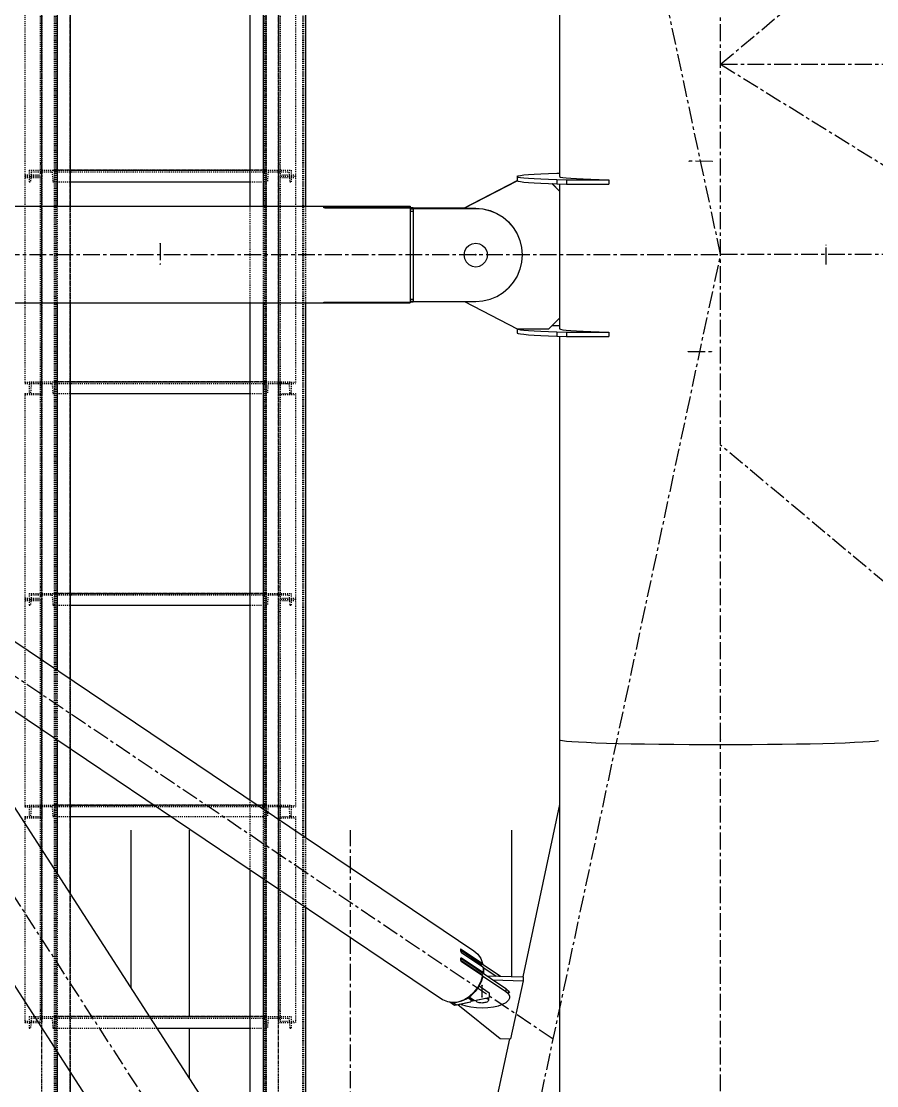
# Model space of a CAD drawing. Header units: millimetres. Extents: x 5143 to 30813, y 232 to 21408.
# Drawn here: x 23099 to 23504, y 8787 to 9291 of the extents above; entities that cross this region are included whole.
import ezdxf

# ---------------------------------------------------------------- set-up
doc = ezdxf.new("R2010")
doc.units = ezdxf.units.MM
doc.header["$LTSCALE"] = 0.25
for name, pattern in [('CENTER', [50.8, 31.75, -6.35, 6.35, -6.35]), ('XKITLINE00', [0]), ('XKITLINE02', [4, 2, -2]), ('XKITLINE03', [6, 3, -1, 1, -1])]:
    doc.linetypes.add(name, pattern=pattern)

msp = doc.modelspace()

# ---------------------------------------------------------------- linework, layer by layer
at = {"color": 8, "linetype": 'CENTER'}
for p, q in [((23430, 8951.04), (23430, 10620.27)), ((23430, 9180.27), (23256.44, 9993.5)), ((23430, 9270.27), (24263.2, 9967.95)), ((23430, 9270.27), (24815.89, 9270.27)), ((23430, 9270.27), (23720.98, 9090.27)), ((23426.06, 9224.38), (23415.1, 9224.39)), ((23165, 9185.67), (23165, 9175.67)), ((23479.89, 9175.77), (23479.89, 9184.77)), ((23430, 8360.27), (22900, 9180.27)), ((22900, 9180.27), (23430, 9180.27)), ((23255, 8360.27), (23430, 9180.27)), ((23314.2, 9180.14), (23314.2, 9180.41)), ((23666.53, 9180.27), (23430, 9180.27)), ((23414.73, 9134.44), (23425.69, 9134.42)), ((23350.86, 8809.46), (22916.72, 9101.89)), ((25173.61, 7630.28), (23430, 9090.27)), ((23430, 7286.23), (23430, 8951.04)), ((23255, 8100.54), (23255, 8908.22)), ((23317.18, 8834.91), (23317.18, 8829.39))]:
    msp.add_line(p, q, dxfattribs=at)
at = {"color": 8, "linetype": 'XKITLINE00'}
for p, q in [((23353.8, 9794.14), (23353.8, 9217.15)), ((23333.76, 9217.36), (23334.31, 9217.55)), ((23333.76, 9217.36), (23333.76, 9215.16)), ((23333.76, 9217.16), (23334.31, 9216.97)), ((23334.31, 9217.55), (23335.4, 9217.74)), ((23335.4, 9217.74), (23337.03, 9217.93)), ((23337.03, 9217.93), (23339.18, 9218.11)), ((23339.18, 9218.11), (23341.83, 9218.29)), ((23341.83, 9218.29), (23344.98, 9218.46)), ((23344.98, 9218.46), (23348.59, 9218.62)), ((23348.59, 9218.62), (23352.65, 9218.78)), ((23352.65, 9218.78), (23353.8, 9218.81)), ((23353.76, 9217.36), (23353.8, 9217.37)), ((23353.76, 9217.36), (23353.76, 9217.16)), ((23353.76, 9217.16), (23354.31, 9216.97)), ((23308.55, 9202.19), (23333.76, 9215.3)), ((23308.81, 9202.2), (23333.76, 9215.18)), ((23333.76, 9215.16), (23334.31, 9214.97)), ((23334.31, 9216.97), (23335.4, 9216.77)), ((23334.31, 9214.97), (23335.4, 9214.77)), ((23335.4, 9216.77), (23337.03, 9216.58)), ((23335.4, 9214.77), (23337.03, 9214.59)), ((23337.03, 9216.58), (23339.18, 9216.4)), ((23337.03, 9214.59), (23339.18, 9214.4)), ((23339.18, 9216.4), (23341.83, 9216.22)), ((23339.18, 9214.4), (23341.83, 9214.22)), ((23341.83, 9216.22), (23344.98, 9216.05)), ((23341.83, 9214.22), (23344.98, 9214.05)), ((23344.98, 9216.05), (23348.59, 9215.89)), ((23344.98, 9214.05), (23348.59, 9213.89)), ((23348.59, 9215.89), (23352.65, 9215.74)), ((23348.59, 9213.89), (23352.65, 9213.74)), ((23350.16, 9213.83), (23353.8, 9210.2)), ((23350.29, 9213.83), (23353.8, 9210.32)), ((23352.65, 9215.74), (23357.11, 9215.6)), ((23352.65, 9215.74), (23352.65, 9213.74)), ((23352.65, 9213.74), (23357.11, 9213.6)), ((23353.8, 9213.7), (23353.8, 9210.26)), ((23354.31, 9216.97), (23355.4, 9216.77)), ((23355.4, 9216.77), (23357.03, 9216.58)), ((23357.03, 9216.58), (23359.18, 9216.4)), ((23357.11, 9215.6), (23377.11, 9215.6)), ((23357.11, 9215.6), (23357.11, 9213.6)), ((23357.11, 9213.6), (23377.11, 9213.6)), ((23359.18, 9216.4), (23361.83, 9216.22)), ((23361.83, 9216.22), (23364.98, 9216.05)), ((23364.98, 9216.05), (23368.59, 9215.89)), ((23368.59, 9215.89), (23372.65, 9215.74)), ((23372.65, 9215.74), (23377.11, 9215.6)), ((23377.11, 9215.6), (23377.11, 9213.6)), ((23353.8, 9210.26), (23353.8, 9210.2)), ((23353.8, 9210.2), (23353.8, 9150.23)), ((23046.8, 9203.11), (23283.2, 9203.11)), ((23242.11, 9202.72), (23242.19, 9202.76)), ((23242.11, 9202.72), (23242.11, 9202.68)), ((23242.11, 9202.68), (23242.19, 9202.65)), ((23242.19, 9202.76), (23242.36, 9202.79)), ((23242.19, 9202.65), (23242.36, 9202.57)), ((23242.36, 9202.79), (23242.6, 9202.81)), ((23242.36, 9202.57), (23242.6, 9202.51)), ((23242.6, 9202.81), (23242.89, 9202.83)), ((23242.6, 9202.51), (23242.89, 9202.47)), ((23242.89, 9202.83), (23242.89, 9202.47)), ((23242.89, 9202.83), (23243.2, 9202.83)), ((23242.89, 9202.47), (23243.2, 9202.46)), ((23243.2, 9202.83), (23243.2, 9202.46)), ((23243.2, 9202.83), (23283.2, 9202.83)), ((23243.2, 9202.46), (23283.2, 9202.46)), ((23283.2, 9203.11), (23283.2, 9201.5)), ((23283.2, 9202.55), (23284.7, 9202.55)), ((23283.2, 9202.41), (23284.7, 9202.41)), ((23283.2, 9202.19), (23314.2, 9202.19)), ((23283.2, 9202.13), (23314.2, 9202.13)), ((23284.7, 9202.61), (23284.7, 9202.19)), ((23284.7, 9202.4), (23308.96, 9202.4)), ((23284.7, 9202.34), (23308.84, 9202.34)), ((23314.2, 9202.19), (23317.64, 9201.92)), ((23314.2, 9202.19), (23314.2, 9202.13)), ((23314.2, 9202.13), (23317.64, 9201.86)), ((23283.2, 9202), (23284.7, 9202)), ((23283.2, 9201.5), (23283.2, 9157.44)), ((23283.2, 9200.88), (23284.7, 9200.88)), ((23284.7, 9202), (23284.7, 9199.23)), ((23284.7, 9199.23), (23284.7, 9158.28)), ((23317.64, 9201.92), (23320.99, 9201.11)), ((23317.64, 9201.92), (23317.64, 9201.86)), ((23317.64, 9201.86), (23320.99, 9201.05)), ((23320.99, 9201.11), (23324.18, 9199.79)), ((23320.99, 9201.05), (23324.18, 9199.73)), ((23324.18, 9199.79), (23327.13, 9197.99)), ((23324.18, 9199.73), (23327.13, 9197.93)), ((23327.13, 9197.99), (23329.75, 9195.75)), ((23327.13, 9197.93), (23329.75, 9195.69)), ((23329.75, 9195.75), (23331.99, 9193.12)), ((23329.75, 9195.69), (23331.99, 9193.06)), ((23331.99, 9193.12), (23333.8, 9190.18)), ((23331.99, 9193.06), (23333.8, 9190.12)), ((23333.8, 9190.18), (23335.12, 9186.99)), ((23333.8, 9190.12), (23335.12, 9186.93)), ((23335.12, 9186.99), (23335.92, 9183.64)), ((23309.66, 9183.43), (23308.87, 9181.87)), ((23309.66, 9183.4), (23308.87, 9181.84)), ((23309.66, 9183.43), (23310.9, 9184.67)), ((23309.66, 9183.4), (23310.9, 9184.64)), ((23310.9, 9184.67), (23312.46, 9185.46)), ((23310.9, 9184.64), (23312.46, 9185.44)), ((23312.46, 9185.46), (23314.2, 9185.74)), ((23312.46, 9185.44), (23314.2, 9185.71)), ((23314.2, 9185.74), (23314.2, 9185.71)), ((23314.2, 9185.74), (23315.93, 9185.46)), ((23314.2, 9185.71), (23315.93, 9185.44)), ((23315.93, 9185.46), (23317.49, 9184.67)), ((23315.93, 9185.44), (23317.49, 9184.64)), ((23317.49, 9184.67), (23318.73, 9183.43)), ((23317.49, 9184.64), (23318.73, 9183.4)), ((23318.73, 9183.43), (23319.52, 9181.87)), ((23318.73, 9183.4), (23319.52, 9181.84)), ((23335.12, 9186.93), (23335.92, 9183.58)), ((23335.92, 9183.58), (23336.2, 9180.14)), ((23308.87, 9181.84), (23308.6, 9180.11)), ((23308.6, 9180.11), (23308.87, 9178.39)), ((23308.87, 9178.39), (23309.66, 9176.82)), ((23319.52, 9178.39), (23318.73, 9176.82)), ((23319.52, 9181.84), (23319.8, 9180.11)), ((23319.8, 9180.11), (23319.52, 9178.39)), ((23336.2, 9180.14), (23335.92, 9176.7)), ((23309.66, 9176.82), (23310.9, 9175.59)), ((23310.9, 9175.59), (23312.46, 9174.79)), ((23312.46, 9174.79), (23314.2, 9174.52)), ((23314.2, 9174.52), (23315.93, 9174.79)), ((23315.93, 9174.79), (23317.49, 9175.59)), ((23317.49, 9175.59), (23318.73, 9176.82)), ((23335.12, 9173.34), (23333.8, 9170.16)), ((23335.92, 9176.7), (23335.12, 9173.34)), ((23331.99, 9167.21), (23329.75, 9164.59)), ((23333.8, 9170.16), (23331.99, 9167.21)), ((23324.18, 9160.55), (23327.13, 9162.35)), ((23327.13, 9162.35), (23329.75, 9164.59)), ((23046.8, 9157.44), (23283.2, 9157.44)), ((23242.11, 9157.64), (23242.11, 9157.63)), ((23242.11, 9157.63), (23242.19, 9157.61)), ((23242.19, 9157.66), (23242.36, 9157.72)), ((23242.19, 9157.61), (23242.36, 9157.59)), ((23242.36, 9157.72), (23242.6, 9157.77)), ((23242.36, 9157.59), (23242.6, 9157.58)), ((23242.6, 9157.77), (23242.89, 9157.8)), ((23242.6, 9157.58), (23242.89, 9157.58)), ((23242.89, 9157.8), (23243.2, 9157.81)), ((23242.89, 9157.8), (23242.89, 9157.58)), ((23242.89, 9157.58), (23243.2, 9157.57)), ((23243.2, 9157.81), (23243.2, 9157.57)), ((23243.2, 9157.81), (23283.2, 9157.81)), ((23243.2, 9157.57), (23283.2, 9157.57)), ((23283.2, 9159.19), (23284.7, 9159.19)), ((23283.2, 9158.28), (23284.7, 9158.28)), ((23283.2, 9158.15), (23314.2, 9158.15)), ((23283.2, 9157.99), (23284.7, 9157.99)), ((23283.2, 9157.93), (23284.7, 9157.93)), ((23284.7, 9158.15), (23284.7, 9157.93)), ((23308.96, 9158.15), (23333.8, 9145.23)), ((23314.2, 9158.15), (23317.64, 9158.42)), ((23317.64, 9158.42), (23320.99, 9159.23)), ((23320.99, 9159.23), (23324.18, 9160.55)), ((23348.8, 9145.23), (23353.8, 9150.23)), ((23350.29, 9146.72), (23352.65, 9146.81)), ((23352.65, 9146.81), (23353.8, 9146.85)), ((23353.8, 9150.23), (23353.8, 9145.18)), ((23333.76, 9145.25), (23333.76, 9145.19)), ((23333.76, 9145.19), (23334.31, 9145)), ((23333.76, 9145.19), (23333.76, 9143.19)), ((23333.76, 9143.19), (23334.31, 9143)), ((23333.8, 9145.23), (23348.8, 9145.23)), ((23334.31, 9145), (23335.4, 9144.81)), ((23334.31, 9143), (23335.4, 9142.81)), ((23335.4, 9144.81), (23337.03, 9144.62)), ((23335.4, 9142.81), (23337.03, 9142.62)), ((23337.03, 9144.62), (23339.18, 9144.43)), ((23337.03, 9142.62), (23339.18, 9142.43)), ((23339.18, 9144.43), (23341.83, 9144.26)), ((23339.18, 9142.43), (23341.83, 9142.26)), ((23341.83, 9144.26), (23344.98, 9144.09)), ((23341.83, 9142.26), (23344.98, 9142.09)), ((23344.98, 9144.09), (23348.59, 9143.92)), ((23344.98, 9142.09), (23348.59, 9141.92)), ((23348.59, 9143.92), (23352.65, 9143.77)), ((23348.59, 9141.92), (23352.65, 9141.77)), ((23352.65, 9143.77), (23357.11, 9143.63)), ((23352.65, 9143.77), (23352.65, 9141.77)), ((23352.65, 9141.77), (23357.11, 9141.63)), ((23353.76, 9145.39), (23353.8, 9145.4)), ((23353.76, 9145.39), (23353.76, 9145.19)), ((23353.76, 9145.19), (23354.31, 9145)), ((23353.8, 9141.74), (23353.8, 8951.04)), ((23354.31, 9145), (23355.4, 9144.81)), ((23355.4, 9144.81), (23357.03, 9144.62)), ((23357.03, 9144.62), (23359.18, 9144.43)), ((23357.11, 9143.63), (23377.11, 9143.63)), ((23357.11, 9143.63), (23357.11, 9141.63)), ((23359.18, 9144.43), (23361.83, 9144.26)), ((23361.83, 9144.26), (23364.98, 9144.09)), ((23364.98, 9144.09), (23368.59, 9143.92)), ((23368.59, 9143.92), (23372.65, 9143.77)), ((23372.65, 9143.77), (23377.11, 9143.63)), ((23377.11, 9143.63), (23377.11, 9141.63)), ((23357.11, 9141.63), (23377.11, 9141.63)), ((23010.91, 9054.9), (23313.29, 8851.22)), ((23042.36, 9000.81), (23298.59, 8828.22)), ((23046.42, 8995.8), (23321.7, 8569.91)), ((23008.1, 8970.94), (23283.37, 8545.05)), ((23353.8, 8951.04), (23354.16, 8950.81)), ((23353.8, 8951.04), (23353.8, 8565.48)), ((23353.8, 8951.04), (23354.16, 8950.81)), ((23354.16, 8950.81), (23355.26, 8950.59)), ((23354.16, 8950.81), (23355.26, 8950.59)), ((23355.26, 8950.59), (23357.08, 8950.37)), ((23502.91, 8950.37), (23504.73, 8950.59)), ((23357.08, 8950.37), (23359.6, 8950.15)), ((23357.08, 8950.37), (23359.6, 8950.16)), ((23359.6, 8950.16), (23362.79, 8949.95)), ((23359.6, 8950.15), (23362.79, 8949.95)), ((23362.79, 8949.95), (23366.64, 8949.76)), ((23362.79, 8949.95), (23366.64, 8949.76)), ((23366.64, 8949.76), (23371.09, 8949.57)), ((23366.64, 8949.76), (23371.09, 8949.58)), ((23371.09, 8949.58), (23376.11, 8949.41)), ((23371.09, 8949.57), (23376.11, 8949.41)), ((23376.11, 8949.41), (23381.65, 8949.26)), ((23376.11, 8949.41), (23381.65, 8949.26)), ((23381.65, 8949.26), (23387.66, 8949.12)), ((23381.65, 8949.26), (23387.66, 8949.12)), ((23387.66, 8949.12), (23394.07, 8949)), ((23387.66, 8949.12), (23394.07, 8949.01)), ((23394.07, 8949.01), (23400.83, 8948.91)), ((23394.07, 8949), (23400.83, 8948.91)), ((23400.83, 8948.91), (23407.88, 8948.83)), ((23400.83, 8948.91), (23407.88, 8948.83)), ((23407.88, 8948.83), (23415.13, 8948.78)), ((23407.88, 8948.83), (23415.13, 8948.78)), ((23415.13, 8948.78), (23422.53, 8948.74)), ((23415.13, 8948.78), (23422.53, 8948.75)), ((23422.53, 8948.74), (23430, 8948.73)), ((23430, 8948.73), (23437.46, 8948.74)), ((23437.46, 8948.74), (23444.86, 8948.78)), ((23437.46, 8948.75), (23444.86, 8948.78)), ((23444.86, 8948.78), (23452.12, 8948.83)), ((23444.86, 8948.78), (23452.12, 8948.83)), ((23452.12, 8948.83), (23459.16, 8948.91)), ((23452.12, 8948.83), (23459.16, 8948.91)), ((23459.16, 8948.91), (23465.92, 8949.01)), ((23459.16, 8948.91), (23465.92, 8949)), ((23465.92, 8949), (23472.33, 8949.12)), ((23465.92, 8949.01), (23472.33, 8949.12)), ((23472.33, 8949.12), (23478.34, 8949.26)), ((23472.33, 8949.12), (23478.34, 8949.26)), ((23478.34, 8949.26), (23483.88, 8949.41)), ((23478.34, 8949.26), (23483.88, 8949.41)), ((23483.88, 8949.41), (23488.9, 8949.58)), ((23483.88, 8949.41), (23488.9, 8949.57)), ((23488.9, 8949.57), (23493.35, 8949.76)), ((23488.9, 8949.58), (23493.35, 8949.76)), ((23493.35, 8949.76), (23497.2, 8949.95)), ((23493.35, 8949.76), (23497.2, 8949.95)), ((23497.2, 8949.95), (23500.39, 8950.16)), ((23497.2, 8949.95), (23500.39, 8950.15)), ((23500.39, 8950.15), (23502.91, 8950.37)), ((23500.39, 8950.16), (23502.91, 8950.37)), ((23353.8, 8920.3), (23336.42, 8838.87)), ((23151.2, 8908.22), (23151.2, 8833.7)), ((23178.8, 8908.22), (23178.8, 8820.13)), ((23331.2, 8908.22), (23331.2, 8839.04)), ((23307.03, 8851.92), (23306.99, 8851.75)), ((23306.99, 8851.75), (23307, 8851.53)), ((23306.99, 8851.74), (23307.17, 8851.45)), ((23307, 8851.78), (23317.03, 8845.03)), ((23307, 8851.53), (23307.04, 8851.28)), ((23307.11, 8852.03), (23307.03, 8851.92)), ((23307.04, 8851.93), (23307.33, 8852)), ((23307.04, 8851.28), (23307.13, 8851.02)), ((23307.11, 8852.03), (23307.22, 8852.03)), ((23307.13, 8851.02), (23307.24, 8850.79)), ((23307.17, 8851.45), (23317.25, 8844.66)), ((23307.17, 8851.45), (23307.17, 8850.94)), ((23307.22, 8852.03), (23307.33, 8852)), ((23307.24, 8850.79), (23307.37, 8850.6)), ((23307.33, 8852), (23317.41, 8845.21)), ((23307.37, 8850.6), (23307.51, 8850.48)), ((23307.51, 8850.48), (23317.59, 8843.68)), ((23313.29, 8851.22), (23315.16, 8849.66)), ((23307, 8847.39), (23306.99, 8847.13)), ((23306.99, 8847.13), (23307.03, 8846.86)), ((23307.04, 8847.62), (23307, 8847.39)), ((23307.03, 8846.86), (23307.11, 8846.62)), ((23307.13, 8847.81), (23307.04, 8847.62)), ((23307.08, 8847.71), (23307.17, 8847.73)), ((23307.17, 8846.77), (23307.1, 8846.63)), ((23307.11, 8846.62), (23307.22, 8846.45)), ((23307.24, 8847.92), (23307.13, 8847.81)), ((23307.14, 8847.82), (23307.51, 8847.9)), ((23307.17, 8847.73), (23328.5, 8833.37)), ((23307.17, 8847.73), (23307.17, 8846.77)), ((23307.17, 8846.77), (23317.25, 8839.98)), ((23307.22, 8846.45), (23307.33, 8846.3)), ((23307.24, 8847.92), (23307.37, 8847.95)), ((23307.33, 8846.3), (23317.41, 8839.51)), ((23307.37, 8847.95), (23307.51, 8847.9)), ((23307.51, 8847.9), (23317.59, 8841.11)), ((23315.16, 8849.66), (23316.56, 8847.61)), ((23316.56, 8847.61), (23317.41, 8845.21)), ((23316.93, 8845.09), (23317.41, 8845.21)), ((23316.93, 8845.09), (23317.06, 8845.13)), ((23317.03, 8845.03), (23317.25, 8845.08)), ((23317.03, 8845.03), (23317.25, 8844.66)), ((23317.06, 8845.13), (23317.17, 8845.06)), ((23317.25, 8845.08), (23317.25, 8844.66)), ((23317.25, 8845.08), (23325.96, 8839.21)), ((23317.42, 8845.2), (23317.53, 8844.89)), ((23317.25, 8839.98), (23317.12, 8839.7)), ((23317.15, 8841.01), (23317.59, 8841.11)), ((23317.15, 8841.01), (23317.32, 8841.05)), ((23317.25, 8839.98), (23317.25, 8839.61)), ((23317.32, 8841.05), (23317.82, 8840.71)), ((23317.59, 8843.68), (23317.73, 8842.43)), ((23317.73, 8842.43), (23317.59, 8841.11)), ((23317.62, 8843.45), (23323.81, 8839.28)), ((23317.62, 8843.42), (23317.82, 8843.28)), ((23317.63, 8841.52), (23317.87, 8841.36)), ((23317.66, 8840.67), (23317.82, 8840.71)), ((23317.69, 8842.77), (23317.87, 8842.65)), ((23317.82, 8843.28), (23317.87, 8842.65)), ((23317.87, 8841.36), (23317.82, 8840.71)), ((23317.87, 8842.65), (23317.89, 8842.01)), ((23317.89, 8842.01), (23317.87, 8841.36)), ((23316.56, 8836.71), (23315.16, 8834.01)), ((23316.79, 8836.55), (23315.57, 8834.14)), ((23317.41, 8839.51), (23316.56, 8836.71)), ((23316.56, 8836.71), (23316.79, 8836.55)), ((23317.57, 8839.09), (23316.79, 8836.55)), ((23317.33, 8839.24), (23317.57, 8839.09)), ((23317.4, 8839.46), (23328.5, 8831.99)), ((23319.5, 8839.42), (23336.58, 8838.86)), ((23322.37, 8837.49), (23336.58, 8837.02)), ((23336.58, 8837.02), (23330.73, 8809.59)), ((23336.58, 8838.86), (23336.58, 8837.02)), ((23311.05, 8829.59), (23313.29, 8831.6)), ((23311.19, 8829.46), (23312.06, 8830.06)), ((23312.06, 8830.06), (23313.98, 8831.94)), ((23315.16, 8834.01), (23313.29, 8831.6)), ((23315.57, 8834.14), (23313.98, 8831.94)), ((23315.81, 8834.6), (23320.52, 8831.43)), ((23320.52, 8831.43), (23320.52, 8829.13)), ((23328.5, 8833.37), (23329.62, 8832.38)), ((23328.5, 8833.37), (23328.5, 8831.99)), ((23328.5, 8831.99), (23329.62, 8831.01)), ((23329.62, 8832.38), (23329.62, 8831.01)), ((23329.62, 8832.38), (23330.21, 8831.33)), ((23329.62, 8831.01), (23330.21, 8829.95)), ((23330.21, 8829.95), (23330.22, 8828.88)), ((23298.59, 8828.22), (23300.83, 8827.24)), ((23300.83, 8827.24), (23303.32, 8826.88)), ((23301.96, 8827.08), (23304.22, 8825.56)), ((23303.32, 8826.88), (23305.94, 8827.17)), ((23303.4, 8826.89), (23305.08, 8825.76)), ((23304.22, 8825.56), (23311.02, 8826.95)), ((23304.22, 8825.56), (23305.08, 8825.76)), ((23304.25, 8826.99), (23305.27, 8826.99)), ((23305.08, 8825.76), (23311.89, 8827.15)), ((23305.27, 8826.99), (23307.62, 8827.53)), ((23305.69, 8825.88), (23325.75, 8809.75)), ((23305.94, 8827.17), (23308.56, 8828.09)), ((23307.05, 8826.16), (23307.49, 8825.92)), ((23307.49, 8825.92), (23309.54, 8825.21)), ((23307.62, 8827.53), (23309.91, 8828.57)), ((23308.56, 8828.09), (23311.05, 8829.59)), ((23309.54, 8825.21), (23311.91, 8824.67)), ((23309.91, 8828.57), (23311.18, 8829.45)), ((23310.61, 8829.05), (23312.85, 8827.54)), ((23311.02, 8826.95), (23311.89, 8827.15)), ((23311.02, 8826.97), (23311.02, 8826.95)), ((23311.15, 8829.43), (23311.19, 8829.44)), ((23311.19, 8829.46), (23311.19, 8829.44)), ((23311.19, 8829.44), (23313.72, 8827.74)), ((23311.89, 8828.19), (23311.89, 8827.15)), ((23312.85, 8827.54), (23319.66, 8828.93)), ((23312.85, 8827.54), (23313.72, 8827.74)), ((23313.72, 8827.74), (23320.52, 8829.13)), ((23314.11, 8827.82), (23314.13, 8827.7)), ((23314.13, 8827.7), (23314.28, 8827.5)), ((23314.28, 8827.5), (23314.51, 8827.3)), ((23314.51, 8827.3), (23314.82, 8827.13)), ((23314.82, 8827.13), (23315.2, 8826.98)), ((23315.2, 8826.98), (23315.65, 8826.86)), ((23315.65, 8826.86), (23316.14, 8826.77)), ((23316.14, 8826.77), (23316.66, 8826.72)), ((23316.66, 8826.72), (23317.2, 8826.7)), ((23317.2, 8826.7), (23317.74, 8826.72)), ((23317.74, 8826.72), (23318.26, 8826.77)), ((23318.26, 8826.77), (23318.75, 8826.87)), ((23318.75, 8826.87), (23319.19, 8826.99)), ((23319.17, 8828.86), (23319.55, 8828.71)), ((23319.19, 8826.99), (23319.57, 8827.14)), ((23319.55, 8828.71), (23319.86, 8828.53)), ((23319.57, 8827.14), (23319.88, 8827.31)), ((23319.66, 8828.93), (23320.52, 8829.13)), ((23319.66, 8828.96), (23319.66, 8828.93)), ((23319.86, 8829), (23319.86, 8828.53)), ((23319.86, 8828.53), (23320.09, 8828.34)), ((23319.88, 8827.31), (23320.1, 8827.51)), ((23320.09, 8828.34), (23320.23, 8828.14)), ((23320.24, 8827.71), (23320.1, 8827.51)), ((23320.11, 8829.05), (23320.23, 8828.87)), ((23320.11, 8829.05), (23320.23, 8828.87)), ((23320.23, 8828.87), (23320.28, 8828.66)), ((23320.23, 8828.87), (23320.28, 8828.66)), ((23320.23, 8828.14), (23320.28, 8827.92)), ((23320.28, 8827.92), (23320.24, 8827.71)), ((23320.28, 8829.08), (23320.28, 8828.66)), ((23320.28, 8828.66), (23320.28, 8827.92)), ((23322.57, 8824.69), (23324.94, 8825.24)), ((23324.94, 8825.24), (23326.96, 8825.96)), ((23326.96, 8825.96), (23328.56, 8826.84)), ((23328.56, 8826.84), (23329.66, 8827.82)), ((23330.22, 8828.88), (23329.66, 8827.82)), ((23311.91, 8824.67), (23314.52, 8824.35)), ((23314.52, 8824.35), (23317.25, 8824.24)), ((23317.25, 8824.24), (23319.97, 8824.36)), ((23319.97, 8824.36), (23322.57, 8824.69)), ((23178.8, 8814.63), (23178.8, 8791)), ((23325.75, 8809.75), (23330.73, 8809.59)), ((23330.17, 8809.61), (23323.94, 8780.4))]:
    msp.add_line(p, q, dxfattribs=at)
at = {"color": 1, "linetype": 'XKITLINE03'}
for p, q in [((23109.01, 7919.31), (23109.01, 9590.91)), ((23122.51, 7919.31), (23122.5, 9590.95)), ((23214.99, 9590.95), (23214.99, 7919.31)), ((23220.99, 7919.31), (23220.99, 9590.91)), ((23109.01, 9217.38), (23109.01, 9314.12)), ((23220.99, 9314.12), (23220.99, 9217.38)), ((23109.01, 9119.93), (23109.01, 9217.38)), ((23214.99, 9220.13), (23115.01, 9220.13)), ((23115.01, 9220.13), (23115.01, 9220.13)), ((23214.99, 9220.13), (23214.99, 9220.13)), ((23220.99, 9217.38), (23220.99, 9119.93)), ((23214.99, 9120.13), (23115.01, 9120.13)), ((23115.01, 9120.13), (23115.01, 9120.13)), ((23214.99, 9120.13), (23214.99, 9120.13)), ((23109.01, 9017.38), (23109.01, 9114.12)), ((23220.99, 9114.12), (23220.99, 9017.38)), ((23109.01, 8919.93), (23109.01, 9017.38)), ((23214.99, 9020.13), (23115.01, 9020.13)), ((23115.01, 9020.13), (23115.01, 9020.13)), ((23214.99, 9020.13), (23214.99, 9020.13)), ((23220.99, 9017.38), (23220.99, 8919.93)), ((23214.99, 8920.13), (23115.01, 8920.13)), ((23115.01, 8920.13), (23115.01, 8920.13)), ((23214.99, 8920.13), (23214.99, 8920.13)), ((23109.01, 8817.38), (23109.01, 8914.12)), ((23220.99, 8914.12), (23220.99, 8817.38)), ((23214.99, 8820.13), (23115.01, 8820.13)), ((23115.01, 8820.13), (23115.01, 8820.13)), ((23214.99, 8820.13), (23214.99, 8820.13))]:
    msp.add_line(p, q, dxfattribs=at)
at = {"color": 3, "linetype": 'XKITLINE02'}
for p, q in [((23114.92, 9590.91), (23114.92, 7919.31)), ((23115, 9590.95), (23115.01, 7919.31)), ((23115, 9590.95), (23115.01, 7919.31)), ((23115.46, 9590.91), (23115.46, 7919.31)), ((23115.85, 9590.95), (23115.86, 7919.31)), ((23115.85, 9590.95), (23115.86, 7919.31)), ((23122.5, 9590.95), (23122.51, 7919.31)), ((23122.5, 9590.95), (23122.51, 7919.31)), ((23214.14, 9590.95), (23214.14, 7919.31)), ((23214.54, 9590.91), (23214.54, 7919.31)), ((23214.99, 9590.95), (23214.99, 7919.31)), ((23215.07, 9590.91), (23215.07, 7919.31)), ((23232.3, 9590.91), (23232.3, 7919.31)), ((23232.84, 9590.91), (23232.84, 7919.31)), ((23108.21, 9319.94), (23108.21, 9217.96)), ((23109.01, 9319.94), (23109.01, 9217.38)), ((23220.99, 9319.94), (23220.99, 9217.38)), ((23221.79, 9319.94), (23221.79, 9217.96)), ((23101.01, 9314.7), (23101.01, 9217.38)), ((23228.99, 9314.7), (23228.99, 9217.38)), ((23108.21, 9223.2), (23109.01, 9223.2)), ((23220.99, 9223.2), (23221.79, 9223.2)), ((23101.01, 9217.96), (23108.21, 9217.96)), ((23101.01, 9217.38), (23101.01, 9119.35)), ((23101.01, 9217.38), (23109.01, 9217.38)), ((23101.01, 9217.38), (23109.01, 9217.38)), ((23103.01, 9220.13), (23103.01, 9214.63)), ((23103.01, 9220.13), (23115.01, 9220.13)), ((23103.01, 9220.13), (23103.01, 9214.63)), ((23104.07, 9219.43), (23103.69, 9214.63)), ((23104.07, 9219.43), (23103.69, 9214.63)), ((23104.07, 9219.43), (23113.94, 9219.43)), ((23109.01, 9217.38), (23109.01, 9114.13)), ((23113.94, 9219.43), (23114.33, 9214.63)), ((23113.94, 9219.43), (23114.33, 9214.63)), ((23115.01, 9220.13), (23115.01, 9214.63)), ((23115.01, 9220.13), (23122.5, 9220.13)), ((23115.01, 9220.13), (23115.01, 9214.63)), ((23115.01, 9220.13), (23115.01, 9214.63)), ((23115.01, 9219.43), (23214.99, 9219.43)), ((23207.49, 9220.13), (23214.99, 9220.13)), ((23214.99, 9220.13), (23214.99, 9214.63)), ((23214.99, 9220.13), (23214.99, 9214.63)), ((23214.99, 9220.13), (23226.99, 9220.13)), ((23214.99, 9220.13), (23214.99, 9214.63)), ((23216.05, 9219.43), (23215.67, 9214.63)), ((23216.05, 9219.43), (23215.67, 9214.63)), ((23216.05, 9219.43), (23225.92, 9219.43)), ((23220.99, 9220.13), (23220.99, 9217.38)), ((23220.99, 9217.38), (23220.99, 9114.13)), ((23220.99, 9217.38), (23228.99, 9217.38)), ((23220.99, 9217.38), (23228.99, 9217.38)), ((23221.79, 9217.96), (23228.99, 9217.96)), ((23225.92, 9219.43), (23226.31, 9214.63)), ((23225.92, 9219.43), (23226.31, 9214.63)), ((23226.99, 9220.13), (23226.99, 9214.63)), ((23226.99, 9220.13), (23226.99, 9214.63)), ((23228.99, 9217.38), (23228.99, 9119.35)), ((23101.01, 9216.8), (23108.21, 9216.8)), ((23103.01, 9214.63), (23103.69, 9214.63)), ((23108.21, 9216.8), (23108.21, 9114.13)), ((23114.33, 9214.63), (23115.01, 9214.63)), ((23115.01, 9214.63), (23122.5, 9214.63)), ((23207.49, 9214.63), (23214.99, 9214.63)), ((23214.99, 9214.63), (23215.67, 9214.63)), ((23221.79, 9216.8), (23221.79, 9114.13)), ((23221.79, 9216.8), (23228.99, 9216.8)), ((23226.31, 9214.63), (23226.99, 9214.63)), ((23108.21, 9211.57), (23109.01, 9211.57)), ((23220.99, 9211.57), (23221.79, 9211.57)), ((23116.31, 9203.11), (23116.31, 9157.44)), ((23122.5, 9203.11), (23122.5, 9157.44)), ((23207.49, 9203.11), (23207.49, 9157.44)), ((23213.69, 9203.11), (23213.69, 9157.44)), ((23233.69, 9203.11), (23233.69, 9157.44)), ((23220.99, 9201.9), (23220.99, 9119.93)), ((23101.01, 9119.93), (23109.01, 9119.93)), ((23101.01, 9119.35), (23108.21, 9119.35)), ((23103.01, 9120.13), (23103.01, 9114.63)), ((23103.01, 9120.13), (23115.01, 9120.13)), ((23103.01, 9120.13), (23103.01, 9114.63)), ((23104.07, 9119.43), (23103.69, 9114.63)), ((23104.07, 9119.43), (23103.69, 9114.63)), ((23104.07, 9119.43), (23113.94, 9119.43)), ((23108.21, 9119.94), (23108.21, 9017.96)), ((23108.21, 9119.94), (23109.01, 9119.94)), ((23109.01, 9119.94), (23109.01, 9017.38)), ((23113.94, 9119.43), (23114.33, 9114.63)), ((23113.94, 9119.43), (23114.33, 9114.63)), ((23115.01, 9120.13), (23115.01, 9114.63)), ((23115.01, 9120.13), (23122.5, 9120.13)), ((23115.01, 9120.13), (23115.01, 9114.63)), ((23115.01, 9120.13), (23115.01, 9114.63)), ((23115.01, 9119.43), (23214.99, 9119.43)), ((23207.49, 9120.13), (23214.99, 9120.13)), ((23214.99, 9120.13), (23214.99, 9114.63)), ((23214.99, 9120.13), (23214.99, 9114.63)), ((23214.99, 9120.13), (23226.99, 9120.13)), ((23214.99, 9120.13), (23214.99, 9114.63)), ((23216.05, 9119.43), (23215.67, 9114.63)), ((23216.05, 9119.43), (23215.67, 9114.63)), ((23216.05, 9119.43), (23225.92, 9119.43)), ((23220.99, 9119.94), (23220.99, 9017.38)), ((23220.99, 9119.94), (23221.79, 9119.94)), ((23220.99, 9119.93), (23228.99, 9119.93)), ((23221.79, 9119.94), (23221.79, 9017.96)), ((23221.79, 9119.35), (23228.99, 9119.35)), ((23225.92, 9119.43), (23226.31, 9114.63)), ((23225.92, 9119.43), (23226.31, 9114.63)), ((23226.99, 9120.13), (23226.99, 9114.63)), ((23226.99, 9120.13), (23226.99, 9114.63)), ((23101.01, 9114.7), (23101.01, 9017.38)), ((23101.01, 9114.7), (23108.21, 9114.7)), ((23101.01, 9114.12), (23109.01, 9114.12)), ((23103.01, 9114.63), (23103.69, 9114.63)), ((23108.21, 9114.13), (23109.01, 9114.13)), ((23114.33, 9114.63), (23115.01, 9114.63)), ((23115.01, 9114.63), (23122.5, 9114.63)), ((23207.49, 9114.63), (23214.99, 9114.63)), ((23214.99, 9114.63), (23215.67, 9114.63)), ((23220.99, 9114.13), (23221.79, 9114.13)), ((23220.99, 9114.12), (23228.99, 9114.12)), ((23221.79, 9114.7), (23228.99, 9114.7)), ((23226.31, 9114.63), (23226.99, 9114.63)), ((23228.99, 9114.7), (23228.99, 9017.38)), ((23108.21, 9023.2), (23109.01, 9023.2)), ((23220.99, 9023.2), (23221.79, 9023.2)), ((23101.01, 9017.96), (23108.21, 9017.96)), ((23101.01, 9017.38), (23101.01, 8919.35)), ((23101.01, 9017.38), (23109.01, 9017.38)), ((23101.01, 9017.38), (23109.01, 9017.38)), ((23101.01, 9016.8), (23108.21, 9016.8)), ((23103.01, 9020.13), (23103.01, 9014.63)), ((23103.01, 9020.13), (23115.01, 9020.13)), ((23103.01, 9020.13), (23103.01, 9014.63)), ((23104.07, 9019.43), (23103.69, 9014.63)), ((23104.07, 9019.43), (23103.69, 9014.63)), ((23104.07, 9019.43), (23113.94, 9019.43)), ((23108.21, 9016.8), (23108.21, 8914.13)), ((23109.01, 9017.38), (23109.01, 8914.13)), ((23113.94, 9019.43), (23114.33, 9014.63)), ((23113.94, 9019.43), (23114.33, 9014.63)), ((23115.01, 9020.13), (23115.01, 9014.63)), ((23115.01, 9020.13), (23122.5, 9020.13)), ((23115.01, 9020.13), (23115.01, 9014.63)), ((23115.01, 9020.13), (23115.01, 9014.63)), ((23115.01, 9019.43), (23214.99, 9019.43)), ((23207.49, 9020.13), (23214.99, 9020.13)), ((23214.99, 9020.13), (23214.99, 9014.63)), ((23214.99, 9020.13), (23214.99, 9014.63)), ((23214.99, 9020.13), (23226.99, 9020.13)), ((23214.99, 9020.13), (23214.99, 9014.63)), ((23216.05, 9019.43), (23215.67, 9014.63)), ((23216.05, 9019.43), (23215.67, 9014.63)), ((23216.05, 9019.43), (23225.92, 9019.43)), ((23220.99, 9020.13), (23220.99, 9017.38)), ((23220.99, 9017.38), (23228.99, 9017.38)), ((23220.99, 9017.38), (23220.99, 8914.13)), ((23220.99, 9017.38), (23228.99, 9017.38)), ((23221.79, 9017.96), (23228.99, 9017.96)), ((23221.79, 9016.8), (23221.79, 8914.13)), ((23221.79, 9016.8), (23228.99, 9016.8)), ((23225.92, 9019.43), (23226.31, 9014.63)), ((23225.92, 9019.43), (23226.31, 9014.63)), ((23226.99, 9020.13), (23226.99, 9014.63)), ((23226.99, 9020.13), (23226.99, 9014.63)), ((23228.99, 9017.38), (23228.99, 8919.35)), ((23103.01, 9014.63), (23103.69, 9014.63)), ((23108.21, 9011.57), (23109.01, 9011.57)), ((23114.33, 9014.63), (23115.01, 9014.63)), ((23115.01, 9014.63), (23122.5, 9014.63)), ((23207.49, 9014.63), (23214.99, 9014.63)), ((23214.99, 9014.63), (23215.67, 9014.63)), ((23220.99, 9011.57), (23221.79, 9011.57)), ((23226.31, 9014.63), (23226.99, 9014.63)), ((23116.31, 8983.91), (23116.31, 8951.01)), ((23122.5, 8979.73), (23122.5, 8946.83)), ((23207.49, 8922.49), (23207.49, 8889.59)), ((23101.01, 8919.93), (23109.01, 8919.93)), ((23101.01, 8919.35), (23108.21, 8919.35)), ((23103.01, 8920.13), (23103.01, 8914.63)), ((23103.01, 8920.13), (23115.01, 8920.13)), ((23103.01, 8920.13), (23103.01, 8914.63)), ((23104.07, 8919.43), (23103.69, 8914.63)), ((23104.07, 8919.43), (23103.69, 8914.63)), ((23104.07, 8919.43), (23113.94, 8919.43)), ((23108.21, 8919.94), (23108.21, 8817.96)), ((23108.21, 8919.94), (23109.01, 8919.94)), ((23109.01, 8919.94), (23109.01, 8817.38)), ((23113.94, 8919.43), (23114.33, 8914.63)), ((23113.94, 8919.43), (23114.33, 8914.63)), ((23115.01, 8920.13), (23115.01, 8914.63)), ((23115.01, 8920.13), (23122.5, 8920.13)), ((23115.01, 8920.13), (23115.01, 8914.63)), ((23115.01, 8920.13), (23115.01, 8914.63)), ((23115.01, 8919.43), (23214.99, 8919.43)), ((23162.15, 8920.13), (23214.99, 8920.13)), ((23213.69, 8918.31), (23213.69, 8885.41)), ((23214.99, 8920.13), (23214.99, 8914.63)), ((23214.99, 8920.13), (23214.99, 8914.63)), ((23214.99, 8920.13), (23226.99, 8920.13)), ((23214.99, 8920.13), (23214.99, 8914.63)), ((23216.05, 8919.43), (23215.67, 8914.63)), ((23216.05, 8919.43), (23215.67, 8914.63)), ((23216.05, 8919.43), (23225.92, 8919.43)), ((23220.99, 8919.94), (23220.99, 8817.38)), ((23220.99, 8919.94), (23221.79, 8919.94)), ((23220.99, 8919.93), (23228.99, 8919.93)), ((23221.79, 8919.94), (23221.79, 8817.96)), ((23221.79, 8919.35), (23228.99, 8919.35)), ((23225.92, 8919.43), (23226.31, 8914.63)), ((23225.92, 8919.43), (23226.31, 8914.63)), ((23226.99, 8920.13), (23226.99, 8914.63)), ((23226.99, 8920.13), (23226.99, 8914.63)), ((23101.01, 8914.7), (23101.01, 8817.38)), ((23101.01, 8914.7), (23108.21, 8914.7)), ((23101.01, 8914.12), (23109.01, 8914.12)), ((23103.01, 8914.63), (23103.69, 8914.63)), ((23108.21, 8914.13), (23109.01, 8914.13)), ((23114.33, 8914.63), (23115.01, 8914.63)), ((23115.01, 8914.63), (23122.5, 8914.63)), ((23170.31, 8914.63), (23214.99, 8914.63)), ((23214.99, 8914.63), (23215.67, 8914.63)), ((23220.99, 8914.13), (23221.79, 8914.13)), ((23220.99, 8914.12), (23228.99, 8914.12)), ((23220.99, 8913.4), (23220.99, 8817.38)), ((23221.79, 8914.7), (23228.99, 8914.7)), ((23226.31, 8914.63), (23226.99, 8914.63)), ((23228.99, 8914.7), (23228.99, 8817.38)), ((23233.69, 8904.84), (23233.69, 8871.94)), ((23116.31, 8887.68), (23116.31, 8803.53)), ((23122.5, 8878.09), (23122.51, 8793.94)), ((23103.01, 8820.13), (23103.01, 8814.63)), ((23103.01, 8820.13), (23115.01, 8820.13)), ((23103.01, 8820.13), (23103.01, 8814.63)), ((23108.21, 8823.2), (23109.01, 8823.2)), ((23115.01, 8820.13), (23115.01, 8814.63)), ((23115.01, 8820.13), (23159.97, 8820.13)), ((23115.01, 8820.13), (23115.01, 8814.63)), ((23115.01, 8820.13), (23115.01, 8814.63)), ((23207.49, 8820.13), (23214.99, 8820.13)), ((23214.99, 8820.13), (23214.99, 8814.63)), ((23214.99, 8820.13), (23214.99, 8814.63)), ((23214.99, 8820.13), (23226.99, 8820.13)), ((23214.99, 8820.13), (23214.99, 8814.63)), ((23220.99, 8823.2), (23221.79, 8823.2)), ((23226.99, 8820.13), (23226.99, 8814.63)), ((23226.99, 8820.13), (23226.99, 8814.63)), ((23101.01, 8817.96), (23108.21, 8817.96)), ((23101.01, 8817.38), (23109.01, 8817.38)), ((23104.07, 8819.43), (23103.69, 8814.63)), ((23104.07, 8819.43), (23103.69, 8814.63)), ((23104.07, 8819.43), (23113.94, 8819.43)), ((23113.94, 8819.43), (23114.33, 8814.63)), ((23113.94, 8819.43), (23114.33, 8814.63)), ((23115.01, 8819.43), (23214.99, 8819.43)), ((23216.05, 8819.43), (23215.67, 8814.63)), ((23216.05, 8819.43), (23215.67, 8814.63)), ((23216.05, 8819.43), (23225.92, 8819.43)), ((23220.99, 8817.38), (23228.99, 8817.38)), ((23221.79, 8817.96), (23228.99, 8817.96)), ((23225.92, 8819.43), (23226.31, 8814.63)), ((23225.92, 8819.43), (23226.31, 8814.63)), ((23103.01, 8814.63), (23103.69, 8814.63)), ((23114.33, 8814.63), (23115.01, 8814.63)), ((23115.01, 8814.63), (23163.52, 8814.63)), ((23207.49, 8814.63), (23214.99, 8814.63)), ((23214.99, 8814.63), (23215.67, 8814.63)), ((23226.31, 8814.63), (23226.99, 8814.63))]:
    msp.add_line(p, q, dxfattribs=at)
at = {"color": 7, "linetype": 'XKITLINE00'}
for p, q in [((23207.49, 9590.95), (23207.49, 9203.11)), ((23213.69, 9590.91), (23213.69, 9203.11)), ((23233.69, 9590.91), (23233.69, 9203.11)), ((23122.5, 9482.44), (23122.5, 9203.11)), ((23116.31, 9472.85), (23116.31, 9203.11)), ((23122.5, 9220.13), (23207.49, 9220.13)), ((23122.5, 9214.63), (23207.49, 9214.63)), ((23116.31, 9157.44), (23116.31, 8983.91)), ((23122.5, 9157.44), (23122.5, 8979.73)), ((23207.49, 9157.44), (23207.49, 8922.49)), ((23213.69, 9157.44), (23213.69, 8918.31)), ((23233.69, 9157.44), (23233.69, 8904.84)), ((23122.5, 9120.13), (23207.49, 9120.13)), ((23122.5, 9114.63), (23207.49, 9114.63)), ((23122.5, 9020.13), (23207.49, 9020.13)), ((23122.5, 9014.63), (23207.49, 9014.63)), ((23116.31, 8951.01), (23116.31, 8887.68)), ((23122.5, 8946.83), (23122.5, 8878.09)), ((23122.5, 8920.13), (23162.15, 8920.13)), ((23122.5, 8914.63), (23170.31, 8914.63)), ((23207.49, 8889.59), (23207.49, 8746.61)), ((23213.69, 8885.41), (23213.69, 8737.02)), ((23233.69, 8871.94), (23233.69, 8706.08)), ((23159.97, 8820.13), (23207.49, 8820.13)), ((23163.52, 8814.63), (23207.49, 8814.63)), ((23116.31, 8803.53), (23116.31, 8383.05)), ((23122.51, 8793.94), (23122.51, 8383.05))]:
    msp.add_line(p, q, dxfattribs=at)
at = {"color": 8, "linetype": 'XKITLINE00'}
for centre in [(23430, 9270.27), (23430, 9270.27), (23430, 9270.27), (23415.1, 9224.39), (23426.06, 9224.38), (23165, 9185.67), (23479.89, 9184.77), (23314.2, 9180.41), (23314.2, 9180.14), (23430, 9180.27), (23430, 9180.27), (23430, 9180.27), (23430, 9180.27), (23165, 9175.67), (23479.89, 9175.77), (23414.73, 9134.44), (23425.69, 9134.42), (23430, 9090.27), (23430, 8951.04), (23430, 8951.04), (23317.18, 8834.91), (23317.18, 8829.39), (23350.86, 8809.46)]:
    msp.add_circle(centre, 0.05, dxfattribs=at)
at = {"color": 1, "linetype": 'XKITLINE00'}
for centre in [(23109.01, 9217.38), (23109.01, 9217.38), (23115.01, 9220.13), (23115.01, 9220.13), (23214.99, 9220.13), (23214.99, 9220.13), (23220.99, 9217.38), (23220.99, 9217.38), (23109.01, 9119.93), (23115.01, 9120.13), (23115.01, 9120.13), (23214.99, 9120.13), (23214.99, 9120.13), (23220.99, 9119.93), (23109.01, 9114.12), (23220.99, 9114.12), (23109.01, 9017.38), (23109.01, 9017.38), (23115.01, 9020.13), (23115.01, 9020.13), (23214.99, 9020.13), (23214.99, 9020.13), (23220.99, 9017.38), (23220.99, 9017.38), (23109.01, 8919.93), (23115.01, 8920.13), (23115.01, 8920.13), (23214.99, 8920.13), (23214.99, 8920.13), (23220.99, 8919.93), (23109.01, 8914.12), (23220.99, 8914.12), (23115.01, 8820.13), (23115.01, 8820.13), (23214.99, 8820.13), (23214.99, 8820.13), (23109.01, 8817.38), (23220.99, 8817.38)]:
    msp.add_circle(centre, 0.05, dxfattribs=at)

doc.saveas('drawing.dxf')
